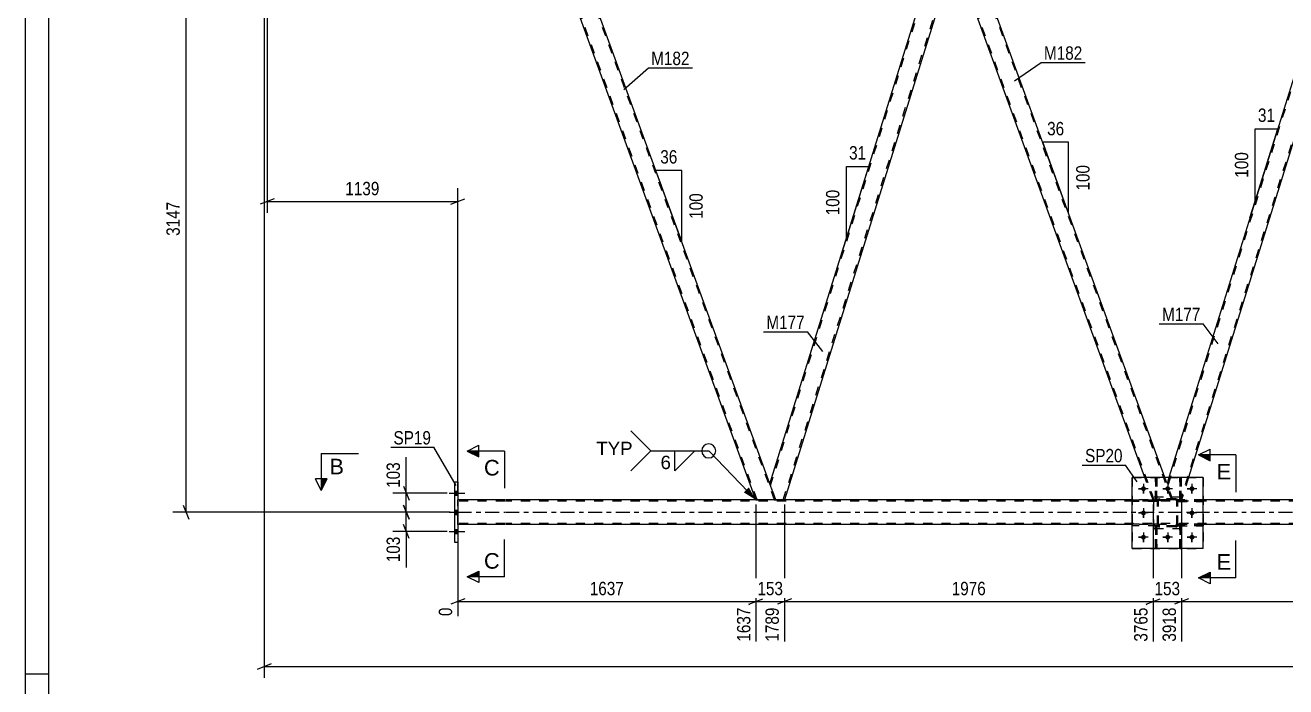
# Model space of a CAD drawing. Header units: millimetres. Extents: x 0 to 841, y 0 to 594.
# Drawn here: x 0 to 270.2, y 295.3 to 437.1 of the extents above; entities that cross this region are included whole.
import ezdxf

# ---------------------------------------------------------------- set-up
doc = ezdxf.new("R2010")
doc.units = ezdxf.units.MM
doc.linetypes.add('DXK_LINE_DOT2', pattern=[3.9198, 1.9599, -1.9599])
doc.linetypes.add('DXK_LINE_DOT3', pattern=[5.9187, 2.979, -0.9799, 0.9799, -0.9799])
doc.styles.add('Arial', font='ARIAL.TTF', dxfattribs={"height": 0.2})
doc.styles.add('Arial Narrow', font='ARIALN.TTF', dxfattribs={"height": 0.2})

# ---------------------------------------------------------------- blocks, each defined once
blk = doc.blocks.new('Unknown-814735532-1133')
at = {"color": 5, "linetype": 'Continuous'}
for p, q in [((0, 594), (0, 0)), ((5, 589), (5, 5)), ((5, 298), (0, 298))]:
    blk.add_line(p, q, dxfattribs=at)
blk = doc.blocks.new('Part-814735532-3756 - 3299')
at = {"color": 7, "linetype": 'DXK_LINE_DOT2'}
for p, q in [((242.72, 335.3), (237.32, 335.3)), ((237.32, 334.98), (237.32, 335.3)), ((242.12, 334.98), (242.12, 335.3)), ((242.72, 335.3), (242.72, 334.98)), ((242.72, 334.98), (237.32, 334.98))]:
    blk.add_line(p, q, dxfattribs=at)
blk = doc.blocks.new('Part-814735532-3617 - 3299')
at = {"color": 7, "linetype": 'DXK_LINE_DOT2'}
for p, q in [((281.73, 456.54), (244.91, 338.42)), ((284.21, 452.67), (247.63, 335.32)), ((245.19, 340.14), (244.78, 338.79)), ((246.04, 335.32), (244.78, 338.79)), ((249.38, 340.14), (247.88, 335.32)), ((247.88, 335.32), (246.04, 335.32))]:
    blk.add_line(p, q, dxfattribs=at)
at = {"color": 2, "linetype": 'Continuous'}
for p, q in [((281.48, 456.54), (245.19, 340.14)), ((282.8, 456.54), (281.48, 456.54)), ((284.34, 452.29), (282.8, 456.54)), ((284.34, 452.29), (249.38, 340.14))]:
    blk.add_line(p, q, dxfattribs=at)
blk = doc.blocks.new('Part-814735532-3607 - 3299')
at = {"color": 2, "linetype": 'Continuous'}
for p, q in [((159.64, 338.79), (196.34, 456.54)), ((197.66, 456.54), (196.34, 456.54)), ((197.66, 456.54), (199.21, 452.29)), ((199.21, 452.29), (162.75, 335.32)), ((160.9, 335.32), (159.64, 338.79))]:
    blk.add_line(p, q, dxfattribs=at)
at = {"color": 7, "linetype": 'DXK_LINE_DOT2'}
for p, q in [((159.78, 338.42), (196.6, 456.54)), ((162.5, 335.32), (199.07, 452.67)), ((160.9, 335.32), (162.75, 335.32))]:
    blk.add_line(p, q, dxfattribs=at)
blk = doc.blocks.new('Part-814735532-3693 - 3299')
at = {"color": 2, "linetype": 'Continuous'}
for p, q in [((252.52, 340.14), (237.32, 340.14)), ((237.32, 324.94), (237.32, 340.14)), ((252.52, 324.94), (252.52, 340.14)), ((252.52, 324.94), (237.32, 324.94))]:
    blk.add_line(p, q, dxfattribs=at)
blk = doc.blocks.new('Part-814735532-3585 - 3299')
at = {"color": 7, "linetype": 'DXK_LINE_DOT2'}
for p, q in [((247.92, 335.94), (241.92, 335.94)), ((241.92, 329.14), (241.92, 335.94)), ((247.92, 329.14), (247.92, 335.94)), ((247.92, 329.14), (241.92, 329.14))]:
    blk.add_line(p, q, dxfattribs=at)
blk = doc.blocks.new('Bolt-814735532-3514 - 3299')
at = {"color": 1, "linetype": 'Continuous'}
for p, q in [((239.72, 338.78), (239.72, 338.09)), ((244.92, 338.78), (244.92, 338.09)), ((250.12, 338.78), (250.12, 338.09)), ((238.68, 337.74), (239.37, 337.74)), ((239.72, 336.7), (239.72, 337.39)), ((240.76, 337.74), (240.07, 337.74)), ((243.88, 337.74), (244.57, 337.74)), ((244.92, 336.7), (244.92, 337.39)), ((245.96, 337.74), (245.27, 337.74)), ((249.08, 337.74), (249.77, 337.74)), ((250.12, 336.7), (250.12, 337.39)), ((251.16, 337.74), (250.47, 337.74)), ((238.68, 332.54), (239.37, 332.54)), ((239.72, 333.58), (239.72, 332.89)), ((240.76, 332.54), (240.07, 332.54)), ((249.08, 332.54), (249.77, 332.54)), ((250.12, 333.58), (250.12, 332.89)), ((251.16, 332.54), (250.47, 332.54)), ((239.72, 331.5), (239.72, 332.19)), ((250.12, 331.5), (250.12, 332.19)), ((238.68, 327.34), (239.37, 327.34)), ((239.72, 328.38), (239.72, 327.69)), ((239.72, 326.3), (239.72, 326.99)), ((240.76, 327.34), (240.07, 327.34)), ((243.88, 327.34), (244.57, 327.34)), ((244.92, 328.38), (244.92, 327.69)), ((244.92, 326.3), (244.92, 326.99)), ((245.96, 327.34), (245.27, 327.34)), ((249.08, 327.34), (249.77, 327.34)), ((250.12, 328.38), (250.12, 327.69)), ((250.12, 326.3), (250.12, 326.99)), ((251.16, 327.34), (250.47, 327.34))]:
    blk.add_line(p, q, dxfattribs=at)
blk = doc.blocks.new('Bolt-814735532-3529 - 3299')
at = {"linetype": 'Continuous'}
for points in [[(92.71, 336.34), (92.71, 337.22), (92.07, 337.22), (92.07, 336.34)], [(92.71, 336.34), (92.71, 337.22), (92.07, 337.22), (92.07, 336.34)], [(92.71, 336.34), (92.71, 337.22), (92.07, 337.22), (92.07, 336.34)], [(92.71, 332.24), (92.71, 333.12), (92.07, 333.12), (92.07, 332.24)], [(92.71, 332.24), (92.71, 333.12), (92.07, 333.12), (92.07, 332.24)], [(92.71, 328.14), (92.71, 329.02), (92.07, 329.02), (92.07, 328.14)], [(92.71, 328.14), (92.71, 329.02), (92.07, 329.02), (92.07, 328.14)], [(92.71, 328.14), (92.71, 329.02), (92.07, 329.02), (92.07, 328.14)]]:
    blk.add_hatch(color=1, dxfattribs=at).paths.add_polyline_path(points)
at = {"color": 1, "linetype": 'Continuous'}
for p, q in [((90.91, 336.78), (94.23, 336.78)), ((90.91, 336.78), (94.23, 336.78)), ((90.91, 336.78), (94.23, 336.78)), ((92.07, 337.22), (92.71, 337.22)), ((92.07, 337.22), (92.71, 337.22)), ((92.07, 337.22), (92.71, 337.22)), ((92.07, 336.34), (92.71, 336.34)), ((92.07, 336.34), (92.71, 336.34)), ((92.07, 336.34), (92.71, 336.34)), ((90.91, 332.68), (94.23, 332.68)), ((90.91, 332.68), (94.23, 332.68)), ((92.07, 333.12), (92.71, 333.12)), ((92.07, 333.12), (92.71, 333.12)), ((92.07, 332.24), (92.71, 332.24)), ((92.07, 332.24), (92.71, 332.24)), ((90.91, 328.58), (94.23, 328.58)), ((90.91, 328.58), (94.23, 328.58)), ((90.91, 328.58), (94.23, 328.58)), ((92.07, 329.02), (92.71, 329.02)), ((92.07, 329.02), (92.71, 329.02)), ((92.07, 329.02), (92.71, 329.02)), ((92.07, 328.14), (92.71, 328.14)), ((92.07, 328.14), (92.71, 328.14)), ((92.07, 328.14), (92.71, 328.14))]:
    blk.add_line(p, q, dxfattribs=at)
blk = doc.blocks.new('Part-814735532-3543 - 3299')
at = {"color": 7, "linetype": 'DXK_LINE_DOT2'}
for p, q in [((247.48, 324.94), (247.48, 329.78)), ((247.48, 329.78), (247.8, 329.78)), ((247.8, 329.78), (247.8, 324.94)), ((247.48, 329.18), (247.8, 329.18)), ((247.8, 324.94), (247.48, 324.94))]:
    blk.add_line(p, q, dxfattribs=at)
blk = doc.blocks.new('Part-814735532-3753 - 3299')
at = {"color": 7, "linetype": 'DXK_LINE_DOT2'}
for p, q in [((242.72, 330.1), (237.32, 330.1)), ((237.32, 329.78), (237.32, 330.1)), ((242.72, 329.78), (237.32, 329.78)), ((242.12, 329.78), (242.12, 330.1)), ((242.72, 330.1), (242.72, 329.78))]:
    blk.add_line(p, q, dxfattribs=at)
blk = doc.blocks.new('Part-814735532-3687 - 3299')
at = {"color": 7, "linetype": 'DXK_LINE_DOT2'}
for p, q in [((242.72, 335.06), (242.76, 335.24)), ((242.76, 335.24), (242.72, 335.06)), ((242.96, 335.06), (242.98, 335.15)), ((242.98, 335.15), (243.03, 335.23)), ((243.02, 335.5), (243.2, 335.54)), ((243.2, 335.54), (243.02, 335.5)), ((243.03, 335.23), (243.11, 335.28)), ((243.11, 335.28), (243.2, 335.3)), ((246.64, 335.54), (243.2, 335.54)), ((243.2, 335.3), (246.64, 335.3)), ((246.64, 335.54), (246.83, 335.5)), ((246.83, 335.5), (246.64, 335.54)), ((246.64, 335.3), (246.73, 335.28)), ((246.73, 335.28), (246.81, 335.23)), ((246.81, 335.23), (246.86, 335.15)), ((246.86, 335.15), (246.88, 335.06)), ((247.09, 335.24), (247.12, 335.06)), ((247.12, 335.06), (247.09, 335.24)), ((242.72, 330.02), (242.72, 335.06)), ((242.96, 330.02), (242.96, 335.06)), ((246.88, 330.02), (246.88, 335.06)), ((247.12, 330.02), (247.12, 335.06)), ((242.76, 329.84), (242.72, 330.02)), ((242.72, 330.02), (242.76, 329.84)), ((242.98, 329.93), (242.96, 330.02)), ((243.03, 329.85), (242.98, 329.93)), ((243.11, 329.8), (243.03, 329.85)), ((243.2, 329.78), (243.11, 329.8)), ((246.64, 329.78), (243.2, 329.78)), ((246.73, 329.8), (246.64, 329.78)), ((246.81, 329.85), (246.73, 329.8)), ((246.86, 329.93), (246.81, 329.85)), ((246.88, 330.02), (246.86, 329.93)), ((247.12, 330.02), (247.09, 329.84)), ((247.09, 329.84), (247.12, 330.02)), ((243.2, 329.54), (243.02, 329.58)), ((243.02, 329.58), (243.2, 329.54)), ((246.64, 329.54), (243.2, 329.54)), ((246.83, 329.58), (246.64, 329.54)), ((246.64, 329.54), (246.83, 329.58))]:
    blk.add_line(p, q, dxfattribs=at)
at = {"color": 7, "linetype": 'DXK_LINE_DOT3'}
blk.add_line((244.92, 332.54), (244.92, 332.54), dxfattribs=at)
at = {"color": 7, "linetype": 'DXK_LINE_DOT2'}
for centre, start, end in [((243.2, 335.06), 112.5, 157.5), ((243.2, 335.06), 112.5, 157.5), ((246.64, 335.06), 22.5, 67.5), ((246.64, 335.06), 22.5, 67.5), ((243.2, 330.02), 202.5, 247.5), ((243.2, 330.02), 202.5, 247.5), ((246.64, 330.02), 292.5, 337.5), ((246.64, 330.02), 292.5, 337.5)]:
    blk.add_arc(centre, 0.48, start, end, dxfattribs=at)
blk = doc.blocks.new('Part-814735532-3594 - 3299')
at = {"color": 2, "linetype": 'Continuous'}
for p, q in [((102.83, 335.32), (92.71, 335.32)), ((237.32, 335.32), (102.93, 335.32)), ((492.72, 335.32), (252.52, 335.32)), ((102.83, 330.04), (92.71, 330.04)), ((237.32, 330.04), (102.93, 330.04)), ((492.72, 330.04), (252.52, 330.04))]:
    blk.add_line(p, q, dxfattribs=at)
at = {"color": 7, "linetype": 'DXK_LINE_DOT2'}
for p, q in [((92.71, 330.04), (92.71, 335.32)), ((102.83, 335.08), (92.71, 335.08)), ((778.51, 335.08), (102.93, 335.08)), ((252.52, 335.32), (237.32, 335.32)), ((102.83, 330.28), (92.71, 330.28)), ((778.51, 330.28), (102.93, 330.28)), ((252.52, 330.04), (237.32, 330.04))]:
    blk.add_line(p, q, dxfattribs=at)
at = {"color": 7, "linetype": 'DXK_LINE_DOT3'}
for p, q in [((92.71, 332.68), (102.83, 332.68)), ((102.93, 332.68), (778.51, 332.68))]:
    blk.add_line(p, q, dxfattribs=at)
blk = doc.blocks.new('Part-814735532-3612 - 3299')
at = {"color": 2, "linetype": 'Continuous'}
for p, q in [((201.92, 456.54), (197.66, 456.54)), ((244.29, 340.14), (201.92, 456.54)), ((240.03, 340.14), (199.21, 452.29))]:
    blk.add_line(p, q, dxfattribs=at)
at = {"color": 7, "linetype": 'DXK_LINE_DOT2'}
for p, q in [((197.66, 456.54), (199.21, 452.29)), ((242.04, 335.32), (197.92, 456.54)), ((245.78, 335.32), (201.66, 456.54)), ((241.78, 335.32), (240.03, 340.14)), ((246.04, 335.32), (244.29, 340.14)), ((246.04, 335.32), (241.78, 335.32))]:
    blk.add_line(p, q, dxfattribs=at)
blk = doc.blocks.new('Bolt-814735532-3618 - 3299')
at = {"linetype": 'Continuous'}
for points in [[(240.24, 337.74, -1), (239.2, 337.74, -1)], [(245.44, 337.74, -1), (244.4, 337.74, -1)], [(250.64, 337.74, -1), (249.6, 337.74, -1)], [(240.24, 332.54, -1), (239.2, 332.54, -1)], [(250.64, 332.54, -1), (249.6, 332.54, -1)], [(240.24, 327.34, -1), (239.2, 327.34, -1)], [(245.44, 327.34, -1), (244.4, 327.34, -1)], [(250.64, 327.34, -1), (249.6, 327.34, -1)]]:
    blk.add_hatch(color=1, dxfattribs=at).paths.add_polyline_path(points)
at = {"color": 1, "linetype": 'Continuous'}
for p, q in [((239.72, 338.78), (239.72, 336.7)), ((244.92, 338.78), (244.92, 336.7)), ((250.12, 338.78), (250.12, 336.7)), ((240.76, 337.74), (238.68, 337.74)), ((245.96, 337.74), (243.88, 337.74)), ((251.16, 337.74), (249.08, 337.74)), ((240.76, 332.54), (238.68, 332.54)), ((239.72, 333.58), (239.72, 331.5)), ((251.16, 332.54), (249.08, 332.54)), ((250.12, 333.58), (250.12, 331.5)), ((240.76, 327.34), (238.68, 327.34)), ((239.72, 328.38), (239.72, 326.3)), ((245.96, 327.34), (243.88, 327.34)), ((244.92, 328.38), (244.92, 326.3)), ((251.16, 327.34), (249.08, 327.34)), ((250.12, 328.38), (250.12, 326.3))]:
    blk.add_line(p, q, dxfattribs=at)
blk = doc.blocks.new('Part-814735532-3649 - 3299')
at = {"color": 2, "linetype": 'Continuous'}
for p, q in [((92.07, 326.18), (92.07, 339.18)), ((92.07, 339.18), (92.71, 339.18)), ((92.71, 339.18), (92.71, 326.18)), ((92.71, 326.18), (92.07, 326.18))]:
    blk.add_line(p, q, dxfattribs=at)
blk = doc.blocks.new('Part-814735532-3685 - 3299')
at = {"color": 2, "linetype": 'Continuous'}
for p, q in [((156.65, 335.32), (112.53, 456.54)), ((112.53, 456.54), (116.78, 456.54)), ((159.64, 338.79), (116.78, 456.54))]:
    blk.add_line(p, q, dxfattribs=at)
at = {"color": 7, "linetype": 'DXK_LINE_DOT2'}
for p, q in [((156.9, 335.32), (112.78, 456.54)), ((160.65, 335.32), (116.53, 456.54)), ((160.9, 335.32), (159.64, 338.79)), ((156.65, 335.32), (160.9, 335.32))]:
    blk.add_line(p, q, dxfattribs=at)
blk = doc.blocks.new('Part-814735532-3686 - 3299')
at = {"color": 7, "linetype": 'DXK_LINE_DOT2'}
for p, q in [((247.92, 335.94), (241.92, 335.94)), ((241.92, 329.14), (241.92, 335.94)), ((247.92, 329.14), (247.92, 335.94)), ((247.92, 329.14), (241.92, 329.14))]:
    blk.add_line(p, q, dxfattribs=at)
blk = doc.blocks.new('Part-814735532-3688 - 3299')
at = {"color": 7, "linetype": 'DXK_LINE_DOT2'}
for p, q in [((237.32, 340.14), (252.52, 340.14)), ((237.32, 340.14), (237.32, 324.94)), ((252.52, 340.14), (252.52, 324.94)), ((237.32, 324.94), (252.52, 324.94))]:
    blk.add_line(p, q, dxfattribs=at)
blk = doc.blocks.new('Part-814735532-3697 - 3299')
at = {"color": 7, "linetype": 'DXK_LINE_DOT2'}
for p, q in [((242.6, 329.78), (242.28, 329.78)), ((242.28, 329.78), (242.28, 324.94)), ((242.6, 324.94), (242.6, 329.78)), ((242.28, 329.18), (242.6, 329.18)), ((242.28, 324.94), (242.6, 324.94))]:
    blk.add_line(p, q, dxfattribs=at)
blk = doc.blocks.new('Part-814735532-3708 - 3299')
at = {"color": 7, "linetype": 'DXK_LINE_DOT2'}
for p, q in [((247.48, 335.3), (247.48, 340.14)), ((247.48, 340.14), (247.8, 340.14)), ((247.8, 340.14), (247.8, 335.3)), ((247.48, 335.9), (247.8, 335.9)), ((247.8, 335.3), (247.48, 335.3))]:
    blk.add_line(p, q, dxfattribs=at)
blk = doc.blocks.new('Part-814735532-3711 - 3299')
at = {"color": 7, "linetype": 'DXK_LINE_DOT2'}
for p, q in [((252.52, 330.1), (247.12, 330.1)), ((247.12, 330.1), (247.12, 329.78)), ((247.12, 329.78), (252.52, 329.78)), ((247.72, 329.78), (247.72, 330.1)), ((252.52, 329.78), (252.52, 330.1))]:
    blk.add_line(p, q, dxfattribs=at)
blk = doc.blocks.new('Part-814735532-3714 - 3299')
at = {"color": 7, "linetype": 'DXK_LINE_DOT2'}
for p, q in [((252.52, 335.3), (247.12, 335.3)), ((247.12, 335.3), (247.12, 334.98)), ((247.72, 334.98), (247.72, 335.3)), ((252.52, 334.98), (252.52, 335.3)), ((247.12, 334.98), (252.52, 334.98))]:
    blk.add_line(p, q, dxfattribs=at)
blk = doc.blocks.new('Part-814735532-3720 - 3299')
at = {"color": 7, "linetype": 'DXK_LINE_DOT2'}
for p, q in [((247.12, 334.98), (247.12, 335.3)), ((247.12, 335.3), (252.52, 335.3)), ((247.72, 334.98), (247.72, 335.3)), ((252.52, 335.3), (252.52, 334.98)), ((252.52, 334.98), (247.12, 334.98))]:
    blk.add_line(p, q, dxfattribs=at)
blk = doc.blocks.new('Part-814735532-3733 - 3299')
at = {"color": 7, "linetype": 'DXK_LINE_DOT2'}
for p, q in [((242.28, 335.3), (242.28, 340.14)), ((242.28, 340.14), (242.6, 340.14)), ((242.6, 340.14), (242.6, 335.3)), ((242.28, 335.9), (242.6, 335.9)), ((242.6, 335.3), (242.28, 335.3))]:
    blk.add_line(p, q, dxfattribs=at)
blk = doc.blocks.new('Part-814735532-3739 - 3299')
at = {"color": 7, "linetype": 'DXK_LINE_DOT2'}
for p, q in [((242.28, 324.94), (242.28, 329.78)), ((242.28, 329.78), (242.6, 329.78)), ((242.6, 329.78), (242.6, 324.94)), ((242.28, 329.18), (242.6, 329.18)), ((242.6, 324.94), (242.28, 324.94))]:
    blk.add_line(p, q, dxfattribs=at)
blk = doc.blocks.new('Part-814735532-3750 - 3299')
at = {"color": 2, "linetype": 'Continuous'}
blk.add_line((247.8, 340.14), (247.48, 340.14), dxfattribs=at)
at = {"color": 7, "linetype": 'DXK_LINE_DOT2'}
for p, q in [((247.48, 340.14), (247.48, 335.3)), ((247.8, 335.3), (247.8, 340.14)), ((247.48, 335.9), (247.8, 335.9)), ((247.48, 335.3), (247.8, 335.3))]:
    blk.add_line(p, q, dxfattribs=at)
blk = doc.blocks.new('Part-814735532-3759 - 3299')
at = {"color": 7, "linetype": 'DXK_LINE_DOT2'}
for p, q in [((247.12, 329.78), (247.12, 330.1)), ((247.12, 330.1), (252.52, 330.1)), ((252.52, 329.78), (247.12, 329.78)), ((247.72, 329.78), (247.72, 330.1)), ((252.52, 330.1), (252.52, 329.78))]:
    blk.add_line(p, q, dxfattribs=at)
blk = doc.blocks.new('Part-814735532-3761 - 3299')
at = {"color": 7, "linetype": 'DXK_LINE_DOT2'}
for p, q in [((242.72, 330.1), (237.32, 330.1)), ((237.32, 330.1), (237.32, 329.78)), ((242.72, 329.78), (237.32, 329.78)), ((242.12, 329.78), (242.12, 330.1)), ((242.72, 329.78), (242.72, 330.1))]:
    blk.add_line(p, q, dxfattribs=at)
blk = doc.blocks.new('Part-814735532-3764 - 3299')
at = {"color": 7, "linetype": 'DXK_LINE_DOT2'}
for p, q in [((242.72, 335.3), (237.32, 335.3)), ((237.32, 335.3), (237.32, 334.98)), ((242.12, 334.98), (242.12, 335.3)), ((242.72, 334.98), (242.72, 335.3)), ((242.72, 334.98), (237.32, 334.98))]:
    blk.add_line(p, q, dxfattribs=at)
blk = doc.blocks.new('Part-814735532-3765 - 3299')
at = {"color": 7, "linetype": 'DXK_LINE_DOT2'}
for p, q in [((242.72, 335.06), (242.76, 335.24)), ((242.76, 335.24), (242.72, 335.06)), ((242.96, 335.06), (242.98, 335.15)), ((242.98, 335.15), (243.03, 335.23)), ((243.02, 335.5), (243.2, 335.54)), ((243.2, 335.54), (243.02, 335.5)), ((243.03, 335.23), (243.11, 335.28)), ((243.11, 335.28), (243.2, 335.3)), ((246.64, 335.54), (243.2, 335.54)), ((243.2, 335.3), (246.64, 335.3)), ((246.64, 335.54), (246.83, 335.5)), ((246.83, 335.5), (246.64, 335.54)), ((246.64, 335.3), (246.73, 335.28)), ((246.73, 335.28), (246.81, 335.23)), ((246.81, 335.23), (246.86, 335.15)), ((246.86, 335.15), (246.88, 335.06)), ((247.09, 335.24), (247.12, 335.06)), ((247.12, 335.06), (247.09, 335.24)), ((242.72, 330.02), (242.72, 335.06)), ((242.96, 330.02), (242.96, 335.06)), ((246.88, 330.02), (246.88, 335.06)), ((247.12, 330.02), (247.12, 335.06)), ((242.76, 329.84), (242.72, 330.02)), ((242.72, 330.02), (242.76, 329.84)), ((242.98, 329.93), (242.96, 330.02)), ((243.03, 329.85), (242.98, 329.93)), ((243.11, 329.8), (243.03, 329.85)), ((243.2, 329.78), (243.11, 329.8)), ((246.64, 329.78), (243.2, 329.78)), ((246.73, 329.8), (246.64, 329.78)), ((246.81, 329.85), (246.73, 329.8)), ((246.86, 329.93), (246.81, 329.85)), ((246.88, 330.02), (246.86, 329.93)), ((247.12, 330.02), (247.09, 329.84)), ((247.09, 329.84), (247.12, 330.02)), ((243.2, 329.54), (243.02, 329.58)), ((243.02, 329.58), (243.2, 329.54)), ((246.64, 329.54), (243.2, 329.54)), ((246.83, 329.58), (246.64, 329.54)), ((246.64, 329.54), (246.83, 329.58))]:
    blk.add_line(p, q, dxfattribs=at)
at = {"color": 7, "linetype": 'DXK_LINE_DOT3'}
blk.add_line((244.92, 332.54), (244.92, 332.54), dxfattribs=at)
at = {"color": 7, "linetype": 'DXK_LINE_DOT2'}
for centre, start, end in [((243.2, 335.06), 112.5, 157.5), ((243.2, 335.06), 112.5, 157.5), ((246.64, 335.06), 22.5, 67.5), ((246.64, 335.06), 22.5, 67.5), ((243.2, 330.02), 202.5, 247.5), ((243.2, 330.02), 202.5, 247.5), ((246.64, 330.02), 292.5, 337.5), ((246.64, 330.02), 292.5, 337.5)]:
    blk.add_arc(centre, 0.48, start, end, dxfattribs=at)
blk = doc.blocks.new('Part-814735532-3779 - 3299')
at = {"color": 2, "linetype": 'Continuous'}
blk.add_line((242.6, 340.14), (242.28, 340.14), dxfattribs=at)
at = {"color": 7, "linetype": 'DXK_LINE_DOT2'}
for p, q in [((242.28, 340.14), (242.28, 335.3)), ((242.6, 335.3), (242.6, 340.14)), ((242.28, 335.9), (242.6, 335.9)), ((242.28, 335.3), (242.6, 335.3))]:
    blk.add_line(p, q, dxfattribs=at)
blk = doc.blocks.new('Part-814735532-3782 - 3299')
at = {"color": 7, "linetype": 'DXK_LINE_DOT2'}
for p, q in [((247.8, 329.78), (247.48, 329.78)), ((247.48, 329.78), (247.48, 324.94)), ((247.8, 324.94), (247.8, 329.78)), ((247.48, 329.18), (247.8, 329.18)), ((247.48, 324.94), (247.8, 324.94))]:
    blk.add_line(p, q, dxfattribs=at)
blk = doc.blocks.new('StraightDimension-814735532-4970 - 3299')
at = {"color": 7, "linetype": 'Continuous'}
for p, q in [((247.88, 334.32), (247.88, 304.94)), ((326.92, 334.32), (326.92, 304.94)), ((249.38, 314.15), (246.38, 312.95)), ((247.88, 313.55), (326.92, 313.55)), ((325.42, 312.95), (328.42, 314.15))]:
    blk.add_line(p, q, dxfattribs=at)
at = {"color": 0}
blk.add_wipeout([(291.66, 314.3), (291.66, 318.5), (283.14, 318.5), (283.14, 314.3)], dxfattribs=at)
at = {"color": 0, "linetype": 'Continuous'}
blk.add_wipeout([(326.32, 312.85), (322.12, 312.85), (322.12, 304.34), (326.32, 304.34)], dxfattribs=at)
at = {"color": 3, "style": 'Arial Narrow'}
blk.add_text('1976', height=2.863, dxfattribs=at).set_placement((283.74, 314.9))
at = {"color": 3, "linetype": 'Continuous', "style": 'Arial Narrow'}
blk.add_text('5893', height=2.863, rotation=90.0002, dxfattribs=at).set_placement((325.72, 304.94))
blk = doc.blocks.new('AngleDimension-814735532-12341 - 3299')
at = {"color": 7, "linetype": 'Continuous'}
for p, q in [((263.68, 414.9), (268.5, 414.9)), ((263.68, 399.43), (268.5, 414.9)), ((263.68, 399.43), (263.68, 414.9)), ((262.54, 395.79), (263.68, 399.43))]:
    blk.add_line(p, q, dxfattribs=at)
at = {"color": 0}
for points in [[(268.52, 415.8), (268.52, 420), (263.66, 420), (263.66, 415.8)], [(262.78, 410.51), (258.58, 410.51), (258.58, 403.83), (262.78, 403.83)]]:
    blk.add_wipeout(points, dxfattribs=at)
at = {"color": 3, "style": 'Arial Narrow'}
blk.add_text('31', height=2.863, dxfattribs=at).set_placement((264.26, 416.4))
blk.add_text('100', height=2.863, rotation=90.0002, dxfattribs=at).set_placement((262.18, 404.43))
blk = doc.blocks.new('StraightDimension-814735532-4672 - 3299')
at = {"color": 7, "linetype": 'Continuous'}
for p, q in [((156.65, 334.32), (156.65, 304.94)), ((92.71, 329.04), (92.71, 310.42)), ((94.21, 314.15), (91.21, 312.95)), ((92.71, 313.55), (156.65, 313.55)), ((155.15, 312.95), (158.15, 314.15))]:
    blk.add_line(p, q, dxfattribs=at)
at = {"color": 0}
blk.add_wipeout([(128.93, 314.3), (128.93, 318.5), (120.42, 318.5), (120.42, 314.3)], dxfattribs=at)
at = {"color": 0, "linetype": 'Continuous'}
for points in [[(92.11, 312.85), (87.91, 312.85), (87.91, 309.82), (92.11, 309.82)], [(156.05, 312.85), (151.85, 312.85), (151.85, 304.34), (156.05, 304.34)]]:
    blk.add_wipeout(points, dxfattribs=at)
at = {"color": 3, "style": 'Arial Narrow'}
blk.add_text('1637', height=2.863, dxfattribs=at).set_placement((121.02, 314.9))
at = {"color": 3, "linetype": 'Continuous', "style": 'Arial Narrow'}
for s, height, p in [('0', 2.86, (91.51, 310.42)), ('1637', 2.863, (155.45, 304.94))]:
    blk.add_text(s, height=height, rotation=90.0002, dxfattribs=at).set_placement(p)
blk = doc.blocks.new('AngleDimension-814735532-3883 - 3299')
at = {"color": 7, "linetype": 'Continuous'}
for p, q in [((222.5, 400), (218.12, 412.02)), ((223.66, 412.02), (218.12, 412.02)), ((223.66, 396.8), (218.12, 412.02)), ((223.66, 396.8), (223.66, 412.02))]:
    blk.add_line(p, q, dxfattribs=at)
at = {"color": 0}
for points in [[(223.32, 412.92), (223.32, 417.12), (218.47, 417.12), (218.47, 412.92)], [(228.76, 407.75), (224.56, 407.75), (224.56, 401.07), (228.76, 401.07)]]:
    blk.add_wipeout(points, dxfattribs=at)
at = {"color": 3, "style": 'Arial Narrow'}
blk.add_text('36', height=2.863, dxfattribs=at).set_placement((219.07, 413.52))
blk.add_text('100', height=2.863, rotation=90.0002, dxfattribs=at).set_placement((228.16, 401.67))
blk = doc.blocks.new('AngleDimension-814735532-3897 - 3299')
at = {"color": 7, "linetype": 'Continuous'}
for p, q in [((136.38, 402.71), (135.19, 405.97)), ((140.73, 405.97), (135.19, 405.97)), ((140.73, 390.74), (135.19, 405.97)), ((140.73, 390.74), (140.73, 405.97))]:
    blk.add_line(p, q, dxfattribs=at)
at = {"color": 0}
for points in [[(140.39, 406.87), (140.39, 411.07), (135.54, 411.07), (135.54, 406.87)], [(145.83, 401.7), (141.63, 401.7), (141.63, 395.01), (145.83, 395.01)]]:
    blk.add_wipeout(points, dxfattribs=at)
at = {"color": 3, "style": 'Arial Narrow'}
blk.add_text('36', height=2.863, dxfattribs=at).set_placement((136.14, 407.47))
blk.add_text('100', height=2.863, rotation=90.0002, dxfattribs=at).set_placement((145.23, 395.61))
blk = doc.blocks.new('StraightDimension-814735532-3953 - 3299')
at = {"color": 7, "linetype": 'Continuous'}
for p, q in [((90.42, 332.68), (78.83, 332.68)), ((81.08, 334.18), (82.28, 331.18)), ((81.68, 328.58), (81.68, 332.68)), ((82.28, 327.08), (81.08, 330.08)), ((90.42, 328.58), (78.83, 328.58))]:
    blk.add_line(p, q, dxfattribs=at)
at = {"color": 0}
blk.add_wipeout([(80.93, 328.06), (76.73, 328.06), (76.73, 321.37), (80.93, 321.37)], dxfattribs=at)
at = {"color": 7, "linetype": 'Continuous'}
blk.add_line((81.68, 328.58), (81.68, 320.85), dxfattribs=at)
blk.add_line((81.68, 328.58), (81.68, 320.85), dxfattribs=at)
at = {"color": 3, "style": 'Arial Narrow'}
blk.add_text('103', height=2.863, rotation=90.0002, dxfattribs=at).set_placement((80.33, 321.97))
blk = doc.blocks.new('StraightDimension-814735532-3963 - 3299')
at = {"color": 7, "linetype": 'Continuous'}
for p, q in [((81.08, 338.28), (82.28, 335.28)), ((90.42, 336.78), (78.83, 336.78)), ((81.68, 332.68), (81.68, 336.78)), ((90.42, 332.68), (78.83, 332.68)), ((82.28, 331.18), (81.08, 334.18))]:
    blk.add_line(p, q, dxfattribs=at)
at = {"color": 0}
blk.add_wipeout([(80.93, 343.99), (76.73, 343.99), (76.73, 337.31), (80.93, 337.31)], dxfattribs=at)
at = {"color": 7, "linetype": 'Continuous'}
blk.add_line((81.68, 336.78), (81.68, 344.52), dxfattribs=at)
blk.add_line((81.68, 336.78), (81.68, 344.52), dxfattribs=at)
at = {"color": 3, "style": 'Arial Narrow'}
blk.add_text('103', height=2.863, rotation=90.0002, dxfattribs=at).set_placement((80.33, 337.91))
blk = doc.blocks.new('StraightDimension-814735532-4213 - 3299')
at = {"color": 7, "linetype": 'Continuous'}
for p, q in [((51.84, 455.54), (51.84, 396.92)), ((92.71, 336.32), (92.71, 402.17)), ((53.34, 399.92), (50.34, 398.72)), ((51.84, 399.32), (92.71, 399.32)), ((91.21, 398.72), (94.21, 399.92))]:
    blk.add_line(p, q, dxfattribs=at)
at = {"color": 0}
blk.add_wipeout([(76.53, 400.07), (76.53, 404.27), (68.02, 404.27), (68.02, 400.07)], dxfattribs=at)
at = {"color": 3, "style": 'Arial Narrow'}
blk.add_text('1139', height=2.863, dxfattribs=at).set_placement((68.62, 400.67))
blk = doc.blocks.new('StraightDimension-814735532-4637 - 3299')
at = {"color": 7, "linetype": 'Continuous'}
for p, q in [((51.2, 451.04), (51.2, 297.19)), ((52.7, 300.19), (49.7, 298.99)), ((51.2, 299.59), (789.37, 299.59))]:
    blk.add_line(p, q, dxfattribs=at)
blk = doc.blocks.new('StraightDimension-814735532-4648 - 3299')
at = {"color": 7, "linetype": 'Continuous'}
for p, q in [((162.75, 334.32), (162.75, 304.94)), ((241.78, 334.32), (241.78, 304.94)), ((164.25, 314.15), (161.25, 312.95)), ((162.75, 313.55), (241.78, 313.55)), ((240.28, 312.95), (243.28, 314.15))]:
    blk.add_line(p, q, dxfattribs=at)
at = {"color": 0}
blk.add_wipeout([(206.52, 314.3), (206.52, 318.5), (198.01, 318.5), (198.01, 314.3)], dxfattribs=at)
at = {"color": 0, "linetype": 'Continuous'}
blk.add_wipeout([(241.18, 312.85), (236.98, 312.85), (236.98, 304.34), (241.18, 304.34)], dxfattribs=at)
at = {"color": 3, "style": 'Arial Narrow'}
blk.add_text('1976', height=2.863, dxfattribs=at).set_placement((198.61, 314.9))
at = {"color": 3, "linetype": 'Continuous', "style": 'Arial Narrow'}
blk.add_text('3765', height=2.863, rotation=90.0002, dxfattribs=at).set_placement((240.58, 304.94))
blk = doc.blocks.new('StraightDimension-814735532-4689 - 3299')
at = {"color": 7, "linetype": 'Continuous'}
for p, q in [((156.65, 334.32), (156.65, 304.94)), ((162.75, 334.32), (162.75, 304.94)), ((155.15, 312.95), (158.15, 314.15)), ((156.65, 313.55), (162.75, 313.55)), ((164.25, 314.15), (161.25, 312.95))]:
    blk.add_line(p, q, dxfattribs=at)
at = {"color": 0}
blk.add_wipeout([(163.04, 314.3), (163.04, 318.5), (156.36, 318.5), (156.36, 314.3)], dxfattribs=at)
at = {"color": 0, "linetype": 'Continuous'}
blk.add_wipeout([(162.15, 312.85), (157.95, 312.85), (157.95, 304.34), (162.15, 304.34)], dxfattribs=at)
at = {"color": 3, "style": 'Arial Narrow'}
blk.add_text('153', height=2.863, dxfattribs=at).set_placement((156.96, 314.9))
at = {"color": 3, "linetype": 'Continuous', "style": 'Arial Narrow'}
blk.add_text('1789', height=2.863, rotation=90.0002, dxfattribs=at).set_placement((161.55, 304.94))
blk = doc.blocks.new('StraightDimension-814735532-4994 - 3299')
at = {"color": 7, "linetype": 'Continuous'}
for p, q in [((241.78, 334.32), (241.78, 304.94)), ((247.88, 334.32), (247.88, 304.94)), ((240.28, 312.95), (243.28, 314.15)), ((241.78, 313.55), (247.88, 313.55)), ((249.38, 314.15), (246.38, 312.95))]:
    blk.add_line(p, q, dxfattribs=at)
at = {"color": 0}
blk.add_wipeout([(248.18, 314.3), (248.18, 318.5), (241.49, 318.5), (241.49, 314.3)], dxfattribs=at)
at = {"color": 0, "linetype": 'Continuous'}
blk.add_wipeout([(247.28, 312.85), (243.08, 312.85), (243.08, 304.34), (247.28, 304.34)], dxfattribs=at)
at = {"color": 3, "style": 'Arial Narrow'}
blk.add_text('153', height=2.863, dxfattribs=at).set_placement((242.09, 314.9))
at = {"color": 3, "linetype": 'Continuous', "style": 'Arial Narrow'}
blk.add_text('3918', height=2.863, rotation=90.0002, dxfattribs=at).set_placement((246.68, 304.94))
blk = doc.blocks.new('StraightDimension-814735532-5030 - 3299')
at = {"color": 7, "linetype": 'Continuous'}
for p, q in [((35.08, 457.04), (33.88, 460.04)), ((50.2, 458.54), (31.63, 458.54)), ((34.48, 332.68), (34.48, 458.54)), ((91.07, 332.68), (31.63, 332.68)), ((33.88, 334.18), (35.08, 331.18))]:
    blk.add_line(p, q, dxfattribs=at)
at = {"color": 0}
blk.add_wipeout([(33.73, 399.87), (29.53, 399.87), (29.53, 391.36), (33.73, 391.36)], dxfattribs=at)
at = {"color": 3, "style": 'Arial Narrow'}
blk.add_text('3147', height=2.863, rotation=90.0002, dxfattribs=at).set_placement((33.13, 391.96))
blk = doc.blocks.new('AngleDimension-814735532-12327 - 3299')
at = {"color": 7, "linetype": 'Continuous'}
for p, q in [((176.03, 406.83), (180.85, 406.83)), ((176.03, 391.37), (180.85, 406.83)), ((176.03, 391.37), (176.03, 406.83)), ((174.5, 386.46), (176.03, 391.37))]:
    blk.add_line(p, q, dxfattribs=at)
at = {"color": 0}
for points in [[(180.87, 407.73), (180.87, 411.93), (176.01, 411.93), (176.01, 407.73)], [(175.13, 402.44), (170.93, 402.44), (170.93, 395.76), (175.13, 395.76)]]:
    blk.add_wipeout(points, dxfattribs=at)
at = {"color": 3, "style": 'Arial Narrow'}
blk.add_text('31', height=2.863, dxfattribs=at).set_placement((176.61, 408.33))
blk.add_text('100', height=2.863, rotation=90.0002, dxfattribs=at).set_placement((174.53, 396.36))
blk = doc.blocks.new('WeldMark-814735532-5062 - 3299')
at = {"linetype": 'Continuous'}
blk.add_hatch(color=30, dxfattribs=at).paths.add_polyline_path([(155.11, 338.01), (156.65, 335.32), (154.03, 336.96)])
at = {"color": 3, "linetype": 'Continuous'}
for q in [(129.81, 350.13), (129.81, 341.56)]:
    blk.add_line((134.09, 345.84), q, dxfattribs=at)
at = {"color": 30, "linetype": 'Continuous'}
blk.add_line((156.65, 335.32), (146.52, 345.84), dxfattribs=at)
at = {"color": 3, "linetype": 'Continuous'}
for start, end in [(90, 270), (270, 90)]:
    blk.add_arc((146.52, 345.84), 1.5, start, end, dxfattribs=at)
at = {"color": 0}
blk.add_wipeout([(138.62, 341.74), (138.62, 345.14), (135.99, 345.14), (135.99, 341.74)], dxfattribs=at)
at = {"color": 30, "linetype": 'Continuous'}
blk.add_line((134.09, 345.84), (146.52, 345.84), dxfattribs=at)
at = {"color": 3, "linetype": 'Continuous'}
for p, q in [((139.27, 345.84), (143.56, 345.84)), ((143.56, 345.84), (139.27, 341.56)), ((139.27, 341.56), (139.27, 345.84))]:
    blk.add_line(p, q, dxfattribs=at)
at = {"color": 3, "style": 'Arial'}
blk.add_text('6', height=2.87, dxfattribs=at).set_placement((136.19, 341.94))
at = {"color": 0, "linetype": 'Continuous'}
blk.add_wipeout([(130.19, 344.94), (130.19, 347.94), (122.42, 347.94), (122.42, 344.94)], dxfattribs=at)
blk.add_wipeout([(130.19, 344.94), (130.19, 347.94), (122.42, 347.94), (122.42, 344.94)], dxfattribs=at)
at = {"color": 3, "linetype": 'Continuous', "style": 'Arial'}
blk.add_text('TYP', height=2.865, dxfattribs=at).set_placement((122.42, 344.94))
blk = doc.blocks.new('Mark-814735532-3613 - 3299')
at = {"color": 0}
blk.add_wipeout([(251.92, 373.67), (251.92, 376.67), (243.7, 376.67), (243.7, 373.67)], dxfattribs=at)
blk.add_wipeout([(251.92, 373.67), (251.92, 376.67), (243.7, 376.67), (243.7, 373.67)], dxfattribs=at)
at = {"color": 30, "linetype": 'Continuous'}
for p in [(243.1, 373.07), (255.72, 368.79)]:
    blk.add_line(p, (252.52, 373.07), dxfattribs=at)
at = {"color": 3, "style": 'Arial Narrow'}
blk.add_text('M177', height=2.863, dxfattribs=at).set_placement((243.7, 373.67))
blk = doc.blocks.new('Mark-814735532-3603 - 3299')
at = {"color": 0}
blk.add_wipeout([(167.1, 371.98), (167.1, 374.98), (158.87, 374.98), (158.87, 371.98)], dxfattribs=at)
blk.add_wipeout([(167.1, 371.98), (167.1, 374.98), (158.87, 374.98), (158.87, 371.98)], dxfattribs=at)
at = {"color": 30, "linetype": 'Continuous'}
for p in [(158.27, 371.38), (170.99, 367.18)]:
    blk.add_line(p, (167.7, 371.38), dxfattribs=at)
at = {"color": 3, "style": 'Arial Narrow'}
blk.add_text('M177', height=2.863, dxfattribs=at).set_placement((158.87, 371.98))
blk = doc.blocks.new('Mark-814735532-3608 - 3299')
at = {"color": 0}
blk.add_wipeout([(226.61, 429.73), (226.61, 432.73), (218.39, 432.73), (218.39, 429.73)], dxfattribs=at)
blk.add_wipeout([(226.61, 429.73), (226.61, 432.73), (218.39, 432.73), (218.39, 429.73)], dxfattribs=at)
at = {"color": 30, "linetype": 'Continuous'}
for p, q in [((212.09, 425.2), (217.79, 429.13)), ((217.79, 429.13), (227.21, 429.13))]:
    blk.add_line(p, q, dxfattribs=at)
at = {"color": 3, "style": 'Arial Narrow'}
blk.add_text('M182', height=2.863, dxfattribs=at).set_placement((218.39, 429.73))
blk = doc.blocks.new('Mark-814735532-3645 - 3299')
at = {"color": 0}
blk.add_wipeout([(86.99, 347.23), (86.99, 350.23), (78.95, 350.23), (78.95, 347.23)], dxfattribs=at)
blk.add_wipeout([(86.99, 347.23), (86.99, 350.23), (78.95, 350.23), (78.95, 347.23)], dxfattribs=at)
at = {"color": 30, "linetype": 'Continuous'}
for p in [(78.35, 346.63), (92.38, 338.43)]:
    blk.add_line(p, (87.59, 346.63), dxfattribs=at)
at = {"color": 3, "style": 'Arial Narrow'}
blk.add_text('SP19', height=2.863, dxfattribs=at).set_placement((78.95, 347.23))
blk = doc.blocks.new('Mark-814735532-3681 - 3299')
at = {"color": 0}
blk.add_wipeout([(142.41, 428.58), (142.41, 431.58), (134.19, 431.58), (134.19, 428.58)], dxfattribs=at)
blk.add_wipeout([(142.41, 428.58), (142.41, 431.58), (134.19, 431.58), (134.19, 428.58)], dxfattribs=at)
at = {"color": 30, "linetype": 'Continuous'}
for p, q in [((128.34, 423.35), (133.59, 427.98)), ((133.59, 427.98), (143.01, 427.98))]:
    blk.add_line(p, q, dxfattribs=at)
at = {"color": 3, "style": 'Arial Narrow'}
blk.add_text('M182', height=2.863, dxfattribs=at).set_placement((134.19, 428.58))
blk = doc.blocks.new('Mark-814735532-3689 - 3299')
at = {"color": 0}
blk.add_wipeout([(235.24, 343.4), (235.24, 346.4), (227.2, 346.4), (227.2, 343.4)], dxfattribs=at)
blk.add_wipeout([(235.24, 343.4), (235.24, 346.4), (227.2, 346.4), (227.2, 343.4)], dxfattribs=at)
at = {"color": 30, "linetype": 'Continuous'}
for p in [(226.6, 342.8), (238.37, 339.22)]:
    blk.add_line(p, (235.84, 342.8), dxfattribs=at)
at = {"color": 3, "style": 'Arial Narrow'}
blk.add_text('SP20', height=2.863, dxfattribs=at).set_placement((227.2, 343.4))
blk = doc.blocks.new('SectionMark-814735532-5054 - 3299')
at = {"color": 6, "linetype": 'Continuous'}
for p, q in [((63.46, 345.32), (63.46, 337.32)), ((63.46, 337.32), (62.21, 339.82))]:
    blk.add_line(p, q, dxfattribs=at)
at = {"color": 0, "linetype": 'Continuous'}
blk.add_wipeout([(68.32, 340.82), (68.32, 344.32), (65.21, 344.32), (65.21, 340.82)], dxfattribs=at)
at = {"linetype": 'Continuous'}
blk.add_hatch(color=6, dxfattribs=at).paths.add_polyline_path([(63.46, 339.82), (64.71, 339.82), (63.46, 337.32)])
at = {"color": 6, "linetype": 'Continuous'}
for p, q in [((63.46, 345.32), (71.46, 345.32)), ((64.71, 339.82), (62.21, 339.82)), ((63.46, 337.32), (64.71, 339.82))]:
    blk.add_line(p, q, dxfattribs=at)
at = {"color": 3, "linetype": 'Continuous', "style": 'Arial'}
blk.add_text('B', height=3.34, dxfattribs=at).set_placement((65.21, 340.82))
blk = doc.blocks.new('SectionMark-814735532-5052 - 3299')
at = {"color": 6, "linetype": 'Continuous'}
for p, q in [((94.71, 345.82), (97.21, 347.07)), ((102.71, 345.82), (94.71, 345.82)), ((102.71, 318.84), (94.71, 318.84)), ((97.21, 317.59), (94.71, 318.84))]:
    blk.add_line(p, q, dxfattribs=at)
at = {"color": 0, "linetype": 'Continuous'}
for points in [[(101.71, 340.57), (101.71, 344.07), (98.34, 344.07), (98.34, 340.57)], [(101.71, 320.59), (101.71, 324.09), (98.34, 324.09), (98.34, 320.59)]]:
    blk.add_wipeout(points, dxfattribs=at)
at = {"linetype": 'Continuous'}
for points in [[(97.21, 345.82), (97.21, 344.57), (94.71, 345.82)], [(97.21, 320.09), (97.21, 318.84), (94.71, 318.84)]]:
    blk.add_hatch(color=6, dxfattribs=at).paths.add_polyline_path(points)
at = {"color": 6, "linetype": 'Continuous'}
for p, q in [((97.21, 344.57), (97.21, 347.07)), ((94.71, 345.82), (97.21, 344.57)), ((102.71, 345.82), (102.71, 337.82)), ((102.71, 318.84), (102.71, 326.84)), ((94.71, 318.84), (97.21, 320.09)), ((97.21, 320.09), (97.21, 317.59))]:
    blk.add_line(p, q, dxfattribs=at)
at = {"color": 3, "linetype": 'Continuous', "style": 'Arial'}
for p in [(98.34, 340.57), (98.34, 320.59)]:
    blk.add_text('C', height=3.34, dxfattribs=at).set_placement(p)
blk = doc.blocks.new('SectionMark-814735532-5056 - 3299')
at = {"linetype": 'Continuous'}
for points in [[(254.02, 344.97), (254.02, 343.72), (251.52, 344.97)], [(254.02, 319.87), (254.02, 318.62), (251.52, 318.62)]]:
    blk.add_hatch(color=6, dxfattribs=at).paths.add_polyline_path(points)
at = {"color": 6, "linetype": 'Continuous'}
for p, q in [((251.52, 344.97), (254.02, 346.22)), ((254.02, 343.72), (254.02, 346.22)), ((259.52, 344.97), (251.52, 344.97)), ((251.52, 344.97), (254.02, 343.72)), ((251.52, 318.62), (254.02, 319.87)), ((254.02, 319.87), (254.02, 317.37)), ((259.52, 318.62), (251.52, 318.62)), ((254.02, 317.37), (251.52, 318.62))]:
    blk.add_line(p, q, dxfattribs=at)
at = {"color": 0, "linetype": 'Continuous'}
for points in [[(258.52, 339.72), (258.52, 343.22), (255.41, 343.22), (255.41, 339.72)], [(258.52, 320.37), (258.52, 323.87), (255.41, 323.87), (255.41, 320.37)]]:
    blk.add_wipeout(points, dxfattribs=at)
at = {"color": 6, "linetype": 'Continuous'}
for p, q in [((259.52, 344.97), (259.52, 336.97)), ((259.52, 318.62), (259.52, 326.62))]:
    blk.add_line(p, q, dxfattribs=at)
at = {"color": 3, "linetype": 'Continuous', "style": 'Arial'}
for p in [(255.41, 339.72), (255.41, 320.37)]:
    blk.add_text('E', height=3.34, dxfattribs=at).set_placement(p)

msp = doc.modelspace()

# ---------------------------------------------------------------- block references
for name in ['Unknown-814735532-1133', 'Part-814735532-3685 - 3299', 'Part-814735532-3607 - 3299', 'Part-814735532-3612 - 3299', 'Part-814735532-3617 - 3299', 'Part-814735532-3649 - 3299', 'Part-814735532-3693 - 3299', 'Part-814735532-3688 - 3299', 'Bolt-814735532-3514 - 3299', 'Bolt-814735532-3618 - 3299', 'Part-814735532-3733 - 3299', 'Part-814735532-3779 - 3299', 'Part-814735532-3708 - 3299', 'Part-814735532-3750 - 3299', 'Bolt-814735532-3529 - 3299', 'Part-814735532-3594 - 3299', 'Part-814735532-3756 - 3299', 'Part-814735532-3764 - 3299', 'Part-814735532-3585 - 3299', 'Part-814735532-3686 - 3299', 'Part-814735532-3687 - 3299', 'Part-814735532-3765 - 3299', 'Part-814735532-3714 - 3299', 'Part-814735532-3720 - 3299', 'Part-814735532-3753 - 3299', 'Part-814735532-3761 - 3299', 'Part-814735532-3697 - 3299', 'Part-814735532-3739 - 3299', 'Part-814735532-3711 - 3299', 'Part-814735532-3759 - 3299', 'Part-814735532-3543 - 3299', 'Part-814735532-3782 - 3299']:
    msp.add_blockref(name, (0, 0))

# ---------------------------------------------------------------- next in the draw order: block references
for name in ['AngleDimension-814735532-12341 - 3299', 'AngleDimension-814735532-3883 - 3299', 'AngleDimension-814735532-3897 - 3299', 'StraightDimension-814735532-4672 - 3299', 'StraightDimension-814735532-4970 - 3299']:
    msp.add_blockref(name, (0, 0))

# ---------------------------------------------------------------- next in the draw order: block references
msp.add_blockref('StraightDimension-814735532-3953 - 3299', (0, 0))

# ---------------------------------------------------------------- next in the draw order: block references
msp.add_blockref('StraightDimension-814735532-3963 - 3299', (0, 0))

# ---------------------------------------------------------------- next in the draw order: block references
msp.add_blockref('StraightDimension-814735532-4213 - 3299', (0, 0))

# ---------------------------------------------------------------- next in the draw order: block references
msp.add_blockref('StraightDimension-814735532-4637 - 3299', (0, 0))

# ---------------------------------------------------------------- next in the draw order: block references
for name in ['StraightDimension-814735532-5030 - 3299', 'Mark-814735532-3608 - 3299', 'Mark-814735532-3681 - 3299', 'AngleDimension-814735532-12327 - 3299', 'Mark-814735532-3613 - 3299', 'Mark-814735532-3603 - 3299', 'Mark-814735532-3689 - 3299', 'StraightDimension-814735532-4648 - 3299']:
    msp.add_blockref(name, (0, 0))

# ---------------------------------------------------------------- next in the draw order: block references
for name in ['Mark-814735532-3645 - 3299', 'StraightDimension-814735532-4689 - 3299', 'StraightDimension-814735532-4994 - 3299']:
    msp.add_blockref(name, (0, 0))

# ---------------------------------------------------------------- next in the draw order: block references
msp.add_blockref('WeldMark-814735532-5062 - 3299', (0, 0))

# ---------------------------------------------------------------- next in the draw order: block references
msp.add_blockref('SectionMark-814735532-5054 - 3299', (0, 0))

# ---------------------------------------------------------------- next in the draw order: block references
for name in ['SectionMark-814735532-5052 - 3299', 'SectionMark-814735532-5056 - 3299']:
    msp.add_blockref(name, (0, 0))

doc.saveas('drawing.dxf')
